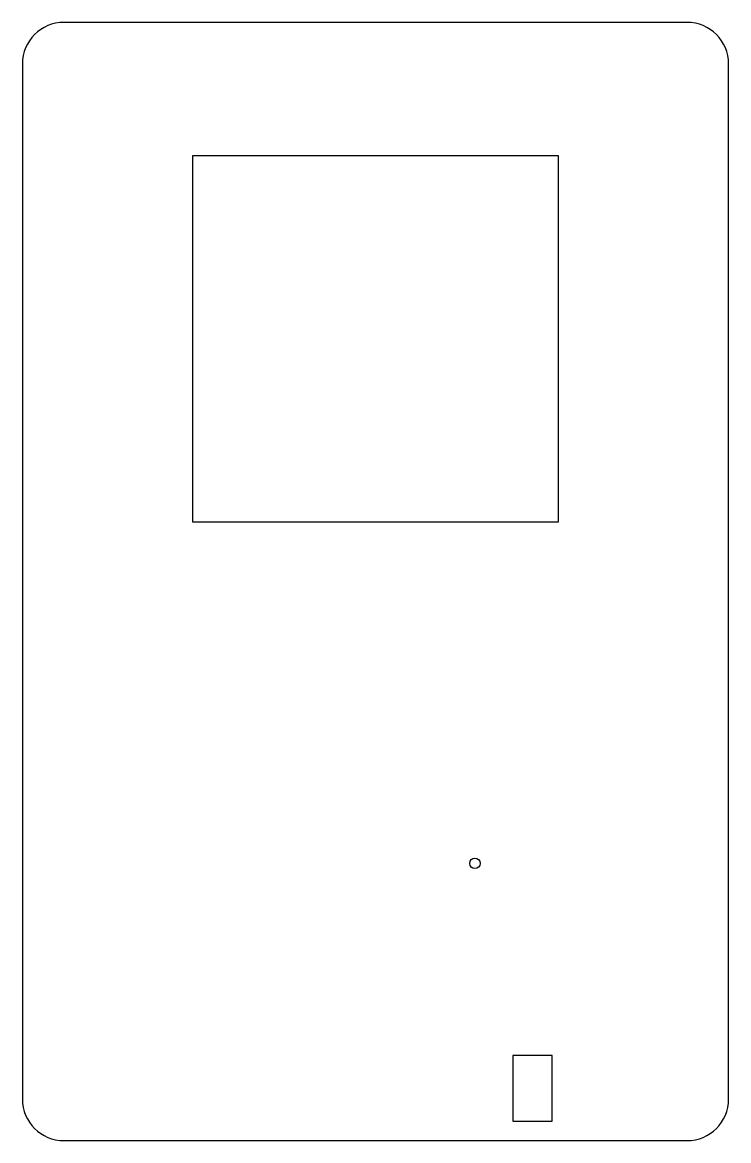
# Model space of a CAD drawing. Header units: millimetres. Extents: x 131.1 to 185.1, y 83.4 to 168.9.
import ezdxf

# ---------------------------------------------------------------- set-up
doc = ezdxf.new("R2010")
doc.units = ezdxf.units.MM

msp = doc.modelspace()

# ---------------------------------------------------------------- linework, layer by layer
at = {"color": 7, "linetype": 'Continuous', "lineweight": 25}
for p, q in [((181.906, 168.933), (134.266, 168.933)), ((131.086, 165.753), (131.086, 86.613)), ((185.086, 86.613), (185.086, 165.753)), ((144.086, 158.733), (144.086, 130.733)), ((172.086, 158.733), (144.086, 158.733)), ((172.086, 130.733), (172.086, 158.733)), ((144.086, 130.733), (172.086, 130.733)), ((168.586, 89.933), (168.586, 84.933)), ((171.586, 89.933), (168.586, 89.933)), ((171.586, 84.933), (171.586, 89.933)), ((168.586, 84.933), (171.586, 84.933)), ((134.266, 83.433), (181.906, 83.433))]:
    msp.add_line(p, q, dxfattribs=at)
msp.add_circle((165.686, 104.633), 0.4, dxfattribs=at)
for centre, start, end in [((134.266, 165.753), 90, 180), ((181.906, 165.753), 0, 90), ((134.266, 86.613), 180, 270), ((181.906, 86.613), 270, 0)]:
    msp.add_arc(centre, 3.18, start, end, dxfattribs=at)

doc.saveas('drawing.dxf')
